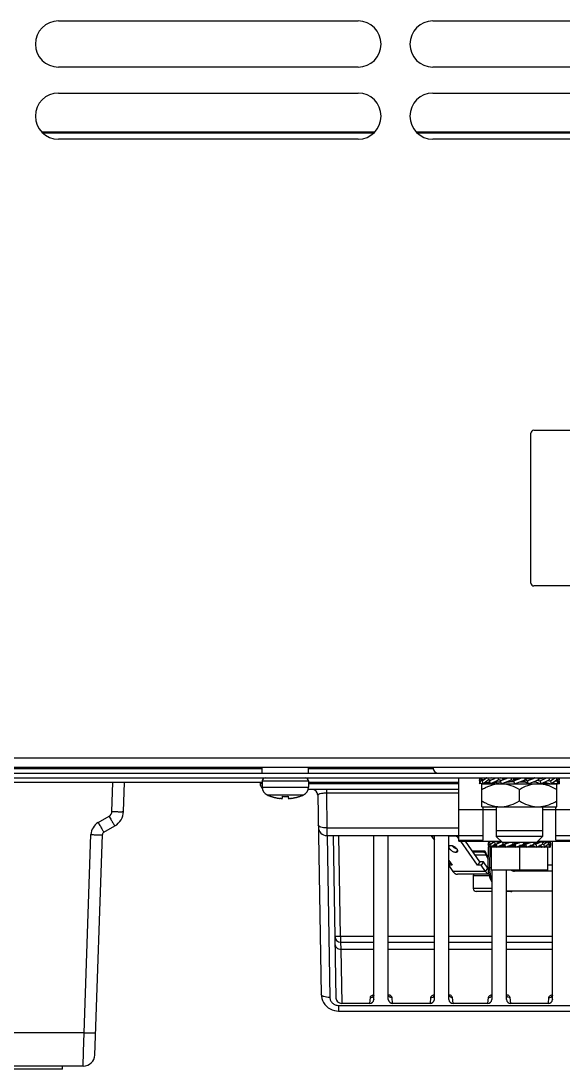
# Model space of a CAD drawing. Header units: millimetres. Extents: x 341 to 4391, y 324 to 2971.
# Drawn here: x 2878.6 to 2972.6, y 2273.4 to 2455.2 of the extents above; entities that cross this region are included whole.
import ezdxf

# ---------------------------------------------------------------- set-up
doc = ezdxf.new("R2010")
doc.units = ezdxf.units.MM
doc.header["$LTSCALE"] = 256.666667
doc.layers.get('0').update_dxf_attribs({"linetype": 'CONTINUOUS'})
doc.layers.add('ASSI', color=7, linetype='CONTINUOUS')
doc.layers.add('GEOM', color=7, linetype='CONTINUOUS')

msp = doc.modelspace()

# ---------------------------------------------------------------- linework, layer by layer
at = {"color": 7, "linetype": 'Continuous'}
for p, q in [((2885.06, 2455.18), (2937.06, 2455.18)), ((2950.06, 2455.18), (3002.06, 2455.18)), ((2937.06, 2447.18), (2885.06, 2447.18)), ((3002.06, 2447.18), (2950.06, 2447.18)), ((2885.06, 2442.68), (2937.06, 2442.68)), ((2950.06, 2442.68), (3002.06, 2442.68)), ((2882.15, 2435.94), (2939.96, 2435.94)), ((2882.28, 2435.8), (2939.83, 2435.8)), ((2937.06, 2434.68), (2885.06, 2434.68)), ((2947.15, 2435.94), (3004.96, 2435.94)), ((2947.28, 2435.8), (3004.83, 2435.8)), ((3002.06, 2434.68), (2950.06, 2434.68)), ((2967.06, 2357.68), (2967.06, 2383.68)), ((2967.56, 2384.18), (3027.56, 2384.18)), ((3027.56, 2357.18), (2967.56, 2357.18)), ((3301.06, 2325.68), (2705.06, 2325.68)), ((2703.96, 2324.68), (3302.16, 2324.68)), ((2954.56, 2312.88), (2954.56, 2323.88)), ((2958.15, 2323.88), (2958.13, 2323.57)), ((2958.13, 2323.35), (2958.38, 2323.88)), ((2958.18, 2323.46), (2958.13, 2323.57)), ((2958.16, 2322.88), (2958.49, 2323.57)), ((2958.47, 2323.88), (2958.49, 2323.57)), ((2958.61, 2323.35), (2959.34, 2323.88)), ((2958.7, 2322.88), (2959.64, 2323.57)), ((2959.33, 2323.87), (2959.29, 2323.88)), ((2959.58, 2323.88), (2959.64, 2323.57)), ((2959.87, 2323.35), (2960.98, 2323.88)), ((2960, 2322.88), (2961.44, 2323.57)), ((2960.72, 2323.81), (2960.72, 2323.82)), ((2961.35, 2323.88), (2961.44, 2323.57)), ((2961.75, 2323.35), (2963.12, 2323.88)), ((2961.86, 2323.4), (2961.85, 2323.41)), ((2961.91, 2322.88), (2963.68, 2323.57)), ((2962.42, 2323.71), (2962.67, 2323.71)), ((2962.42, 2323.71), (2962.42, 2323.67)), ((2963.57, 2323.88), (2963.68, 2323.57)), ((2964.03, 2323.35), (2965.49, 2323.88)), ((2964.08, 2323.71), (2965.01, 2323.71)), ((2964.08, 2323.71), (2964.08, 2323.43)), ((2964.12, 2323.52), (2964.12, 2323.71)), ((2964.2, 2322.88), (2966.08, 2323.57)), ((2965.97, 2323.88), (2966.08, 2323.57)), ((2966.84, 2323.71), (2966.03, 2323.71)), ((2966.03, 2323.49), (2966.03, 2323.21)), ((2966.43, 2323.35), (2967.8, 2323.88)), ((2966.6, 2322.88), (2968.36, 2323.57)), ((2966.87, 2323.71), (2966.84, 2323.71)), ((2966.91, 2323.71), (2966.87, 2323.71)), ((2968.25, 2323.88), (2968.36, 2323.57)), ((2968.25, 2323.52), (2968.26, 2323.51)), ((2968.67, 2323.35), (2969.79, 2323.88)), ((2968.8, 2322.88), (2970.24, 2323.57)), ((2969.06, 2323.88), (2969.06, 2323.76)), ((2969.06, 2323.88), (2969.06, 2323.76)), ((2969.46, 2323.86), (2969.09, 2323.77)), ((2969.27, 2323.81), (2969.13, 2323.88)), ((2969.53, 2323.88), (2969.46, 2323.86)), ((2970.16, 2323.88), (2970.24, 2323.57)), ((2970.48, 2323.35), (2971.2, 2323.88)), ((2970.56, 2322.88), (2971.5, 2323.57)), ((2971.44, 2323.88), (2971.5, 2323.57)), ((2971.62, 2323.35), (2971.88, 2323.88)), ((2971.65, 2322.88), (2971.98, 2323.57)), ((2971.98, 2323.35), (2971.93, 2323.46)), ((2971.96, 2323.88), (2971.98, 2323.57)), ((2958.13, 2323.35), (2958.16, 2322.88)), ((2958.46, 2322.88), (2958.44, 2322.92)), ((2958.56, 2322.88), (2958.7, 2322.88)), ((2958.56, 2318.88), (2958.56, 2322.88)), ((2958.61, 2323.35), (2958.7, 2322.88)), ((2958.73, 2322.88), (2971.56, 2322.88)), ((2959.55, 2322.88), (2959.37, 2323.02)), ((2959.87, 2323.35), (2960, 2322.88)), ((2961.06, 2323), (2960.83, 2323.11)), ((2961.06, 2323.16), (2961.06, 2322.88)), ((2961.06, 2323.16), (2961.06, 2322.88)), ((2961.08, 2323.21), (2961.8, 2323.21)), ((2961.75, 2323.35), (2961.91, 2322.88)), ((2962.01, 2322.9), (2961.91, 2322.88)), ((2964.08, 2323.21), (2963.33, 2323.21)), ((2964.03, 2323.35), (2964.2, 2322.88)), ((2965.06, 2319.88), (2965.06, 2321.88)), ((2965.1, 2323.21), (2966.03, 2323.21)), ((2965.99, 2323.21), (2965.99, 2323.4)), ((2966.43, 2323.35), (2966.6, 2322.88)), ((2967.44, 2323.21), (2967.69, 2323.21)), ((2967.69, 2323.25), (2967.69, 2323.21)), ((2968.67, 2323.35), (2968.8, 2322.88)), ((2969.06, 2323), (2969.06, 2322.88)), ((2969.06, 2323), (2969.06, 2322.88)), ((2970.13, 2322.95), (2970.11, 2322.88)), ((2970.48, 2323.35), (2970.56, 2322.88)), ((2971.42, 2322.91), (2971.41, 2322.88)), ((2971.56, 2318.88), (2971.56, 2322.88)), ((2971.62, 2323.35), (2971.65, 2322.88)), ((2971.98, 2323.35), (2971.95, 2322.88)), ((2921.94, 2320.67), (2921.94, 2320.69)), ((2923.94, 2320.34), (2923.94, 2320.69)), ((2924.94, 2320.69), (2924.94, 2320.34)), ((2926.94, 2320.69), (2926.94, 2320.67)), ((2954.56, 2318.38), (2961.06, 2318.38)), ((2958.56, 2318.88), (2971.56, 2318.88)), ((2958.76, 2313.08), (2958.76, 2318.88)), ((2961.06, 2318.88), (2961.06, 2314.68)), ((2961.06, 2318.88), (2961.06, 2313.73)), ((2969.06, 2318.88), (2969.06, 2314.68)), ((2969.06, 2318.88), (2969.06, 2313.73)), ((2969.06, 2318.38), (2975.56, 2318.38)), ((2971.36, 2313.08), (2971.36, 2318.88)), ((2969.06, 2314.68), (2961.06, 2314.68)), ((2949.87, 2313.68), (2949.91, 2313.82)), ((2949.87, 2313.68), (2950.31, 2313.07)), ((2949.93, 2313.88), (2949.91, 2313.82)), ((2949.91, 2313.82), (2950.31, 2313.82)), ((2952.81, 2313.82), (2954.08, 2313.82)), ((2954.01, 2313.88), (2954.08, 2313.82)), ((2954.08, 2313.82), (2954.32, 2313.68)), ((2954.46, 2313.88), (2954.32, 2313.68)), ((2954.56, 2313.35), (2954.32, 2313.68)), ((2954.56, 2313.88), (2958.76, 2313.88)), ((2954.56, 2313.08), (2958.76, 2313.08)), ((2954.56, 2312.88), (2961.91, 2312.88)), ((2957.82, 2308.73), (2954.89, 2312.88)), ((2958.22, 2309.3), (2955.69, 2312.88)), ((2959.68, 2312.87), (2959.65, 2312.4)), ((2959.65, 2312.36), (2959.89, 2312.87)), ((2959.89, 2312.87), (2959.92, 2312.4)), ((2959.99, 2312.87), (2959.99, 2312.88)), ((2960.03, 2312.36), (2960.73, 2312.87)), ((2960.11, 2312.87), (2960.11, 2312.84)), ((2960.31, 2312.84), (2960.31, 2312.88)), ((2960.73, 2312.87), (2960.82, 2312.4)), ((2961.01, 2312.36), (2961.97, 2312.82)), ((2969.06, 2313.73), (2961.06, 2313.73)), ((2962.11, 2312.68), (2961.06, 2313.73)), ((2961.14, 2312.87), (2961.12, 2312.78)), ((2961.54, 2312.63), (2961.48, 2312.63)), ((2961.48, 2312.63), (2961.48, 2312.62)), ((2961.52, 2312.63), (2961.49, 2312.63)), ((2961.58, 2312.63), (2961.54, 2312.63)), ((2961.58, 2312.63), (2961.56, 2312.63)), ((2961.69, 2312.68), (2961.67, 2312.69)), ((2968.01, 2312.68), (2962.11, 2312.68)), ((2962.14, 2312.68), (2962.22, 2312.4)), ((2962.48, 2312.36), (2963.31, 2312.68)), ((2962.78, 2312.63), (2962.7, 2312.63)), ((2962.7, 2312.63), (2962.7, 2312.59)), ((2962.75, 2312.63), (2962.71, 2312.63)), ((2962.75, 2312.63), (2962.75, 2312.62)), ((2962.78, 2312.63), (2963.18, 2312.63)), ((2963.18, 2312.63), (2962.79, 2312.63)), ((2963.87, 2312.68), (2963.97, 2312.4)), ((2964.25, 2312.63), (2964.2, 2312.63)), ((2964.3, 2312.63), (2964.21, 2312.63)), ((2964.21, 2312.63), (2964.21, 2312.13)), ((2964.25, 2312.63), (2964.25, 2312.13)), ((2964.27, 2312.36), (2965.15, 2312.68)), ((2964.3, 2312.63), (2965.01, 2312.63)), ((2965.01, 2312.63), (2964.31, 2312.63)), ((2965.74, 2312.68), (2965.85, 2312.4)), ((2965.86, 2312.63), (2965.81, 2312.63)), ((2966.61, 2312.63), (2965.81, 2312.63)), ((2965.81, 2312.63), (2965.81, 2312.49)), ((2965.81, 2312.51), (2965.81, 2312.63)), ((2965.86, 2312.63), (2965.86, 2312.13)), ((2965.91, 2312.63), (2966.61, 2312.63)), ((2965.91, 2312.63), (2965.91, 2312.13)), ((2966.14, 2312.36), (2966.97, 2312.68)), ((2967.53, 2312.68), (2967.63, 2312.4)), ((2967.98, 2312.63), (2967.55, 2312.63)), ((2967.55, 2312.63), (2967.98, 2312.63)), ((2967.89, 2312.36), (2968.97, 2312.87)), ((2968.01, 2312.68), (2969.06, 2313.73)), ((2968.06, 2312.73), (2968.06, 2312.64)), ((2968.42, 2312.68), (2968.14, 2312.82)), ((2968.21, 2312.88), (2975.56, 2312.88)), ((2968.97, 2312.87), (2969.1, 2312.4)), ((2969.28, 2312.65), (2969.04, 2312.63)), ((2969.52, 2312.71), (2969.28, 2312.65)), ((2969.29, 2312.36), (2970, 2312.87)), ((2969.57, 2312.73), (2969.38, 2312.87)), ((2969.7, 2312.79), (2969.52, 2312.71)), ((2970, 2312.87), (2970.08, 2312.4)), ((2970.19, 2312.36), (2970.43, 2312.87)), ((2970.23, 2312.84), (2970.22, 2312.87)), ((2970.43, 2312.87), (2970.46, 2312.4)), ((2971.36, 2313.88), (2975.56, 2313.88)), ((2971.36, 2313.08), (2975.56, 2313.08)), ((2954.3, 2311.36), (2954.02, 2310.96)), ((2956.84, 2311.25), (2959.08, 2311.25)), ((2958.87, 2310.98), (2957.03, 2310.98)), ((2958.87, 2310.98), (2958.92, 2310.98)), ((2958.92, 2310.98), (2959.02, 2310.94)), ((2959.02, 2310.94), (2959.11, 2310.87)), ((2959.11, 2310.87), (2959.17, 2310.79)), ((2959.64, 2308.35), (2959.68, 2311.89)), ((2959.66, 2312.38), (2959.65, 2312.4)), ((2959.65, 2312.36), (2959.68, 2311.89)), ((2959.68, 2311.89), (2959.92, 2312.4)), ((2959.89, 2311.89), (2959.88, 2311.92)), ((2959.93, 2308.35), (2959.97, 2311.89)), ((2960.03, 2312.36), (2960.11, 2311.89)), ((2960.11, 2311.89), (2960.82, 2312.4)), ((2969.95, 2311.88), (2960.16, 2311.88)), ((2960.16, 2311.88), (2960.16, 2307.88)), ((2960.31, 2311.88), (2960.31, 2311.93)), ((2960.73, 2311.89), (2960.54, 2312.03)), ((2961.01, 2312.36), (2961.14, 2311.89)), ((2961.14, 2311.89), (2962.22, 2312.4)), ((2962.06, 2311.91), (2961.69, 2312.08)), ((2962.06, 2312.13), (2962.06, 2311.88)), ((2962.56, 2312.13), (2962.13, 2312.13)), ((2962.13, 2312.13), (2962.56, 2312.13)), ((2962.48, 2312.36), (2962.64, 2311.89)), ((2962.64, 2311.89), (2963.97, 2312.4)), ((2964.2, 2312.13), (2963.5, 2312.13)), ((2963.5, 2312.13), (2964.25, 2312.13)), ((2964.3, 2312.13), (2964.21, 2312.13)), ((2964.27, 2312.36), (2964.44, 2311.89)), ((2964.3, 2312.27), (2964.3, 2312.13)), ((2964.3, 2312.13), (2964.3, 2312.13)), ((2964.31, 2312.25), (2964.31, 2312.13)), ((2964.44, 2311.89), (2965.85, 2312.4)), ((2965.06, 2311.88), (2965.06, 2307.88)), ((2965.91, 2312.13), (2965.1, 2312.13)), ((2965.1, 2312.13), (2965.86, 2312.13)), ((2966.14, 2312.36), (2966.3, 2311.89)), ((2966.3, 2311.89), (2967.63, 2312.4)), ((2967.41, 2312.13), (2966.93, 2312.13)), ((2966.93, 2312.13), (2967.37, 2312.13)), ((2967.37, 2312.15), (2967.37, 2312.13)), ((2967.41, 2312.18), (2967.41, 2312.13)), ((2967.89, 2312.36), (2968.02, 2311.89)), ((2968.02, 2311.89), (2969.1, 2312.4)), ((2968.06, 2311.91), (2968.06, 2311.88)), ((2968.42, 2312.08), (2968.52, 2312.05)), ((2968.55, 2312.13), (2968.53, 2312.13)), ((2968.57, 2312.13), (2968.53, 2312.13)), ((2968.63, 2312.13), (2968.57, 2312.13)), ((2968.63, 2312.14), (2968.63, 2312.13)), ((2969, 2311.99), (2968.97, 2311.89)), ((2969.29, 2312.36), (2969.38, 2311.89)), ((2969.38, 2311.89), (2970.08, 2312.4)), ((2969.95, 2311.88), (2969.95, 2307.88)), ((2970, 2311.92), (2970, 2311.89)), ((2970.19, 2312.36), (2970.22, 2311.89)), ((2970.22, 2311.89), (2970.46, 2312.4)), ((2970.46, 2312.36), (2970.43, 2311.89)), ((2970.46, 2312.36), (2970.45, 2312.38)), ((2952.81, 2309.53), (2953.37, 2308.73)), ((2953.07, 2309.16), (2952.81, 2308.79)), ((2959.3, 2310.48), (2957.39, 2310.48)), ((2958.22, 2309.3), (2957.82, 2308.73)), ((2958.82, 2309.3), (2958.22, 2309.3)), ((2958.82, 2309.3), (2958.42, 2308.73)), ((2959.59, 2308.22), (2958.82, 2309.3)), ((2953.37, 2308.73), (2952.81, 2308.73)), ((2952.81, 2308.68), (2953.53, 2307.65)), ((2959.19, 2307.65), (2953.53, 2307.65)), ((2959.77, 2307.18), (2954.33, 2307.18)), ((2958.42, 2308.73), (2957.82, 2308.73)), ((2959.19, 2307.65), (2958.42, 2308.73)), ((2959.19, 2307.65), (2959.59, 2308.22)), ((2959.65, 2308.18), (2959.62, 2308.18)), ((2959.93, 2308.35), (2960.16, 2308.35)), ((2969.95, 2307.88), (2960.16, 2307.88)), ((2970.81, 2307.7), (2964.19, 2307.7)), ((2970.81, 2308.74), (2969.95, 2308.74)), ((2957.06, 2306.98), (2959.82, 2306.98)), ((2957.06, 2306.98), (2957.06, 2304.68)), ((2960.31, 2304.68), (2957.06, 2304.68)), ((2960.31, 2304.18), (2957.56, 2304.18)), ((2962.81, 2304.28), (2970.81, 2304.28)), ((2963.56, 2304.18), (2962.81, 2304.18)), ((2960.31, 2296.36), (2952.81, 2296.36)), ((2970.81, 2296.36), (2962.81, 2296.36))]:
    msp.add_line(p, q, dxfattribs=at)
for points in [[(2960.84, 2323.81), (2960.65, 2323.86), (2960.58, 2323.88)], [(2967.74, 2323.88), (2967.69, 2323.87), (2967.64, 2323.85), (2967.58, 2323.83), (2967.54, 2323.82), (2967.49, 2323.8), (2967.45, 2323.79), (2967.41, 2323.78), (2967.37, 2323.77), (2967.34, 2323.76), (2967.31, 2323.76), (2967.28, 2323.75), (2967.25, 2323.74), (2967.23, 2323.74), (2967.2, 2323.73), (2967.18, 2323.73), (2967.16, 2323.73), (2967.14, 2323.73), (2967.12, 2323.72), (2967.1, 2323.72), (2967.08, 2323.72), (2967.06, 2323.72), (2967.04, 2323.72), (2967.02, 2323.71), (2967.01, 2323.71), (2966.99, 2323.71), (2966.97, 2323.71), (2966.95, 2323.71), (2966.94, 2323.71), (2966.92, 2323.71), (2966.91, 2323.71)], [(2969.09, 2323.77), (2968.7, 2323.72), (2968.31, 2323.71)], [(2970.5, 2323.83), (2970.25, 2323.77), (2970.19, 2323.76)], [(2959.61, 2323.09), (2959.66, 2323.1), (2959.73, 2323.12), (2959.79, 2323.14), (2959.86, 2323.15), (2959.92, 2323.16), (2959.92, 2323.16)], [(2960.39, 2322.97), (2960.42, 2322.98), (2960.54, 2323.02), (2960.66, 2323.06), (2960.78, 2323.09)], [(2960.78, 2323.09), (2960.89, 2323.12), (2961, 2323.15), (2961.1, 2323.17)], [(2961.1, 2323.17), (2961.2, 2323.18), (2961.3, 2323.19)], [(2961.3, 2323.19), (2961.39, 2323.2), (2961.48, 2323.2), (2961.57, 2323.21), (2961.66, 2323.21), (2961.74, 2323.21)], [(2962.01, 2322.9), (2962.21, 2322.98), (2962.46, 2323.07), (2962.68, 2323.13)], [(2962.68, 2323.13), (2962.85, 2323.17), (2963, 2323.2), (2963.16, 2323.21), (2963.33, 2323.21)], [(2969.27, 2323.11), (2969.47, 2323.05), (2969.72, 2322.97)], [(2961.67, 2312.69), (2961.44, 2312.77), (2961.25, 2312.85)], [(2966.93, 2312.68), (2966.85, 2312.66), (2966.77, 2312.64), (2966.7, 2312.63), (2966.61, 2312.63)], [(2968.45, 2312.69), (2968.22, 2312.64), (2967.98, 2312.63)], [(2968.86, 2312.85), (2968.67, 2312.77), (2968.45, 2312.69)], [(2959.17, 2310.79), (2959.44, 2310.17), (2959.66, 2309.76)], [(2960.41, 2311.97), (2960.42, 2311.97), (2960.48, 2312.01)], [(2960.48, 2312.01), (2960.54, 2312.03), (2960.6, 2312.06), (2960.67, 2312.08), (2960.73, 2312.1), (2960.8, 2312.11), (2960.86, 2312.12), (2960.93, 2312.13)], [(2960.93, 2312.13), (2961, 2312.13), (2961.06, 2312.13), (2961.07, 2312.13)], [(2961.25, 2311.91), (2961.39, 2311.97), (2961.6, 2312.05)], [(2961.6, 2312.05), (2961.8, 2312.11), (2961.98, 2312.13), (2962.13, 2312.13)], [(2962.67, 2311.9), (2962.93, 2311.99), (2963.07, 2312.05), (2963.21, 2312.09), (2963.32, 2312.12), (2963.4, 2312.13), (2963.5, 2312.13)], [(2968.52, 2312.05), (2968.72, 2311.97), (2968.86, 2311.91)], [(2969.57, 2312.03), (2969.62, 2312.01), (2969.66, 2311.99), (2969.7, 2311.97)]]:
    msp.add_lwpolyline(points, dxfattribs=at)
for centre, radius, start, end in [((2885.06, 2451.18), 4, 90, 270), ((2937.06, 2451.18), 4, 270, 90), ((2950.06, 2451.18), 4, 90, 270), ((2885.06, 2438.68), 4, 90, 270), ((2937.06, 2438.68), 4, 270, 90), ((2950.06, 2438.68), 4, 90, 270), ((2967.56, 2383.68), 0.5, 90, 180), ((2967.56, 2357.68), 0.5, 180, 270), ((2951.06, 2325.68), 1, 180, 270), ((2958.07, 2322.14), 1.43, 83.5196, 87.3737), ((2961.68, 2326.27), 2.63, 248.7443, 250.3532), ((2957.88, 2315.99), 8.41, 61.8141, 62.2543), ((2972.15, 2330.76), 8.22, 241.7906, 242.2415), ((2957.98, 2325.93), 3.05, 278.6937, 280.7424), ((2957.86, 2326.58), 3.72, 280.7308, 281.9966), ((2957.71, 2327.27), 4.43, 281.9822, 282.6068), ((2959.1, 2326.5), 3.65, 283.5095, 283.9295), ((2961.82, 2317.87), 5.02, 92.7727, 98.6191), ((2968.3, 2317.97), 4.92, 84.197, 87.258), ((2968.28, 2317.77), 5.12, 81.4098, 84.198), ((2968.43, 2320.63), 2.65, 68.7328, 70.3482), ((2972.05, 2324.78), 1.43, 263.4865, 267.3506), ((2924.24, 2327.28), 7, 245.2801, 250.8179), ((2924.25, 2327.3), 7.01, 250.741, 252.3068), ((2924.25, 2327.31), 7.01, 252.3069, 253.8662), ((2924.25, 2327.31), 7.02, 253.8662, 254.2195), ((2924.25, 2327.32), 7.02, 254.2196, 255.4252), ((2924.25, 2327.32), 7.03, 255.4251, 256.0151), ((2924.25, 2327.33), 7.04, 256.0152, 256.9892), ((2924.26, 2327.34), 7.04, 256.9892, 257.7318), ((2924.26, 2327.35), 7.05, 257.7318, 258.5614), ((2924.26, 2327.36), 7.07, 258.5614, 259.4226), ((2924.26, 2327.38), 7.09, 259.4225, 260.136), ((2924.27, 2327.4), 7.11, 260.1363, 261.1566), ((2924.27, 2327.43), 7.14, 261.1563, 261.7036), ((2924.28, 2327.48), 7.19, 261.7052, 263.2535), ((2923.68, 2324.53), 4.2, 266.6176, 268.3314), ((2923.69, 2324.59), 4.25, 268.3283, 268.8891), ((2923.69, 2324.61), 4.27, 268.8896, 270.0287), ((2923.69, 2324.61), 4.28, 270.0278, 270.8511), ((2923.69, 2324.59), 4.26, 270.8511, 271.7144), ((2923.69, 2324.53), 4.2, 271.7116, 273.3826), ((2924.44, 2327.84), 7.17, 266.0041, 268.6706), ((2924.44, 2327.86), 7.18, 268.6697, 270), ((2924.44, 2327.86), 7.18, 270, 271.3303), ((2924.44, 2327.84), 7.17, 271.3294, 273.9959), ((2925.18, 2324.53), 4.2, 266.6174, 268.2884), ((2925.19, 2324.59), 4.26, 268.2856, 269.1489), ((2925.19, 2324.61), 4.28, 269.1489, 269.9722), ((2925.19, 2324.61), 4.27, 269.9713, 271.1104), ((2925.19, 2324.59), 4.25, 271.1109, 271.6717), ((2925.19, 2324.53), 4.2, 271.6686, 273.3824), ((2924.59, 2327.48), 7.19, 276.7465, 278.2948), ((2924.6, 2327.43), 7.14, 278.2964, 278.8437), ((2924.6, 2327.4), 7.11, 278.8434, 279.8637), ((2924.61, 2327.38), 7.09, 279.864, 280.5775), ((2924.61, 2327.36), 7.07, 280.5774, 281.4385), ((2924.61, 2327.35), 7.05, 281.4386, 282.2682), ((2924.61, 2327.34), 7.04, 282.2682, 283.0108), ((2924.62, 2327.33), 7.04, 283.0108, 283.9848), ((2924.62, 2327.32), 7.03, 283.9849, 284.5749), ((2924.62, 2327.32), 7.02, 284.5748, 285.7804), ((2924.62, 2327.31), 7.02, 285.7805, 286.1338), ((2924.62, 2327.31), 7.01, 286.1338, 287.6931), ((2924.62, 2327.3), 7.01, 287.6932, 289.259), ((2924.64, 2327.28), 7, 289.1821, 294.7199), ((2961.82, 2323.89), 5.02, 261.3809, 267.2273), ((2968.3, 2323.89), 5.02, 272.7728, 278.6191), ((2975.97, 2317.03), 16.85, 194.3064, 194.5016), ((2975.93, 2317.02), 16.81, 194.5016, 194.7188), ((2959.66, 2312), 0.879, 75.3672, 79.4563), ((2966.55, 2312.16), 2.29, 168.1291, 175.001), ((2969.84, 2310.79), 2.16, 112.7691, 113.1383), ((2969.77, 2310.96), 1.97, 112.3104, 112.7699), ((2970.25, 2311.87), 1.01, 100.2168, 104.2075), ((2970.9, 2310.84), 2.12, 113.8822, 114.5894), ((2970.74, 2311.19), 1.74, 113.0483, 113.881), ((2973.37, 2316.58), 15.25, 200.4636, 201.5576), ((2973.18, 2316.51), 15.05, 201.5585, 202.2177), ((2972.68, 2316.3), 14.5, 202.1976, 206.0985), ((2959.38, 2313.54), 1.7, 291.8619, 293.9513), ((2959.13, 2314.1), 2.31, 293.896, 294.4951), ((2960.36, 2313.74), 1.91, 291.2142, 292.8321), ((2960.22, 2314.09), 2.29, 292.7969, 293.1031), ((2963.56, 2312.6), 2.29, 348.1291, 355.001), ((2970.71, 2315.17), 3.17, 239.2441, 239.609), ((2970.36, 2314.58), 2.48, 239.6131, 239.9369), ((2970.28, 2313), 1.12, 255.2726, 255.858), ((2970.45, 2312.75), 0.863, 255.3371, 261.2006), ((2957.26, 2306.98), 0.2, 89.9999, 180), ((2964.87, 2308.28), 5.23, 179.2956, 183.3115), ((2964.19, 2308.7), 1, 235.1516, 270), ((2957.56, 2304.68), 0.5, 180, 270.0001), ((2963.56, 2304.68), 0.5, 269.9999, 306.232)]:
    msp.add_arc(centre, radius, start, end, dxfattribs=at)
for points, knots in [([(2958.83, 2323.51), (2958.8, 2323.52), (2958.69, 2323.54), (2958.57, 2323.56), (2958.49, 2323.57)], [0, 0, 0, 0, 0.26134, 1, 1, 1, 1]), ([(2960.09, 2323.46), (2960.05, 2323.47), (2959.9, 2323.52), (2959.75, 2323.56), (2959.64, 2323.57)], [0, 0, 0, 0, 0.268843, 1, 1, 1, 1]), ([(2960.72, 2323.76), (2960.69, 2323.77), (2960.54, 2323.8), (2960.39, 2323.85), (2960.28, 2323.88)], [0, 0, 0, 0, 0.237522, 1, 1, 1, 1]), ([(2961.79, 2323.44), (2961.76, 2323.45), (2961.65, 2323.51), (2961.53, 2323.56), (2961.44, 2323.57)], [0, 0, 0, 0, 0.276223, 1, 1, 1, 1]), ([(2962.42, 2323.71), (2962.33, 2323.71), (2962.13, 2323.76), (2961.95, 2323.84), (2961.84, 2323.88)], [0, 0, 0, 0, 0.445777, 1, 1, 1, 1]), ([(2962.43, 2323.69), (2962.3, 2323.65), (2962.14, 2323.55), (2961.98, 2323.45), (2961.94, 2323.43)], [0, 0, 0, 0, 0.763996, 1, 1, 1, 1]), ([(2963.98, 2323.25), (2963.95, 2323.27), (2963.9, 2323.34), (2963.83, 2323.43), (2963.76, 2323.52), (2963.7, 2323.56), (2963.68, 2323.57)], [0, 0, 0, 0, 0.25615, 0.543322, 0.808801, 1, 1, 1, 1]), ([(2964.08, 2323.71), (2964.04, 2323.71), (2963.93, 2323.78), (2963.85, 2323.84), (2963.8, 2323.88)], [0, 0, 0, 0, 0.391969, 1, 1, 1, 1]), ([(2964.19, 2323.65), (2964.17, 2323.62), (2964.14, 2323.56), (2964.1, 2323.48), (2964.07, 2323.4), (2964.05, 2323.36), (2964.03, 2323.35)], [0, 0, 0, 0, 0.28885, 0.59347, 0.848212, 1, 1, 1, 1]), ([(2964.26, 2323.71), (2964.25, 2323.71), (2964.22, 2323.7), (2964.2, 2323.67), (2964.19, 2323.65)], [0, 0, 0, 0, 0.167223, 1, 1, 1, 1]), ([(2965.92, 2323.27), (2965.94, 2323.29), (2965.97, 2323.35), (2966.01, 2323.44), (2966.04, 2323.51), (2966.06, 2323.56), (2966.08, 2323.57)], [0, 0, 0, 0, 0.288895, 0.593551, 0.848258, 1, 1, 1, 1]), ([(2966.13, 2323.67), (2966.16, 2323.65), (2966.21, 2323.58), (2966.28, 2323.49), (2966.35, 2323.4), (2966.41, 2323.36), (2966.43, 2323.35)], [0, 0, 0, 0, 0.256208, 0.543209, 0.808851, 1, 1, 1, 1]), ([(2967.68, 2323.23), (2967.82, 2323.27), (2967.98, 2323.37), (2968.13, 2323.47), (2968.17, 2323.49)], [0, 0, 0, 0, 0.764009, 1, 1, 1, 1]), ([(2968.32, 2323.48), (2968.35, 2323.47), (2968.46, 2323.41), (2968.58, 2323.36), (2968.67, 2323.35)], [0, 0, 0, 0, 0.276126, 1, 1, 1, 1]), ([(2970.02, 2323.46), (2970.06, 2323.45), (2970.21, 2323.4), (2970.36, 2323.36), (2970.48, 2323.35)], [0, 0, 0, 0, 0.268915, 1, 1, 1, 1]), ([(2971.28, 2323.41), (2971.31, 2323.4), (2971.42, 2323.37), (2971.54, 2323.36), (2971.62, 2323.35)], [0, 0, 0, 0, 0.262022, 1, 1, 1, 1]), ([(2958.56, 2321.88), (2958.75, 2322), (2959.54, 2322.42), (2960.4, 2322.73), (2961.06, 2322.83)], [0, 0, 0, 0, 0.253541, 1, 1, 1, 1]), ([(2959.37, 2323.01), (2959.32, 2323), (2959.1, 2322.93), (2958.87, 2322.89), (2958.7, 2322.88)], [0, 0, 0, 0, 0.238672, 1, 1, 1, 1]), ([(2960.39, 2322.97), (2960.36, 2322.96), (2960.23, 2322.91), (2960.1, 2322.89), (2960, 2322.88)], [0, 0, 0, 0, 0.237831, 1, 1, 1, 1]), ([(2962.04, 2322.88), (2962.57, 2322.86), (2963.63, 2322.63), (2964.59, 2322.15), (2965.06, 2321.88)], [0, 0, 0, 0, 0.495196, 1, 1, 1, 1]), ([(2965.06, 2321.88), (2965.52, 2322.15), (2966.48, 2322.63), (2967.54, 2322.86), (2968.07, 2322.88)], [0, 0, 0, 0, 0.504805, 1, 1, 1, 1]), ([(2965.86, 2323.21), (2965.86, 2323.21), (2965.89, 2323.22), (2965.91, 2323.25), (2965.92, 2323.27)], [0, 0, 0, 0, 0.167221, 1, 1, 1, 1]), ([(2966.03, 2323.21), (2966.07, 2323.21), (2966.16, 2323.16), (2966.28, 2323.06), (2966.43, 2322.95), (2966.54, 2322.89), (2966.6, 2322.88)], [0, 0, 0, 0, 0.172175, 0.435884, 0.741532, 1, 1, 1, 1]), ([(2967.69, 2323.21), (2967.82, 2323.21), (2968.11, 2323.1), (2968.39, 2322.98), (2968.55, 2322.93)], [0, 0, 0, 0, 0.441335, 1, 1, 1, 1]), ([(2969.05, 2322.83), (2969.27, 2322.8), (2970.15, 2322.61), (2970.97, 2322.22), (2971.56, 2321.88)], [0, 0, 0, 0, 0.247668, 1, 1, 1, 1]), ([(2969.39, 2323.16), (2969.45, 2323.15), (2969.7, 2323.08), (2969.94, 2323), (2970.13, 2322.95)], [0, 0, 0, 0, 0.232847, 1, 1, 1, 1]), ([(2969.72, 2322.97), (2969.75, 2322.96), (2969.88, 2322.91), (2970.01, 2322.89), (2970.11, 2322.88)], [0, 0, 0, 0, 0.237832, 1, 1, 1, 1]), ([(2970.74, 2323.01), (2970.8, 2323), (2971.01, 2322.93), (2971.24, 2322.89), (2971.41, 2322.88)], [0, 0, 0, 0, 0.238672, 1, 1, 1, 1]), ([(2970.78, 2323.04), (2970.83, 2323.03), (2971.04, 2322.97), (2971.26, 2322.92), (2971.42, 2322.9)], [0, 0, 0, 0, 0.24354, 1, 1, 1, 1]), ([(2958.56, 2319.88), (2958.75, 2319.77), (2959.54, 2319.34), (2960.4, 2319.03), (2961.06, 2318.93)], [0, 0, 0, 0, 0.253541, 1, 1, 1, 1]), ([(2962.04, 2318.88), (2962.57, 2318.91), (2963.63, 2319.14), (2964.59, 2319.61), (2965.06, 2319.88)], [0, 0, 0, 0, 0.495196, 1, 1, 1, 1]), ([(2965.06, 2319.88), (2965.52, 2319.61), (2966.48, 2319.14), (2967.54, 2318.91), (2968.07, 2318.88)], [0, 0, 0, 0, 0.504805, 1, 1, 1, 1]), ([(2969.05, 2318.93), (2969.27, 2318.97), (2970.15, 2319.16), (2970.97, 2319.54), (2971.56, 2319.88)], [0, 0, 0, 0, 0.247668, 1, 1, 1, 1]), ([(2960.41, 2312.79), (2960.39, 2312.8), (2960.3, 2312.85), (2960.19, 2312.87), (2960.11, 2312.87)], [0, 0, 0, 0, 0.241874, 1, 1, 1, 1]), ([(2961.12, 2312.78), (2961.08, 2312.79), (2960.96, 2312.84), (2960.83, 2312.87), (2960.73, 2312.87)], [0, 0, 0, 0, 0.259034, 1, 1, 1, 1]), ([(2961.49, 2312.63), (2961.46, 2312.63), (2961.39, 2312.65), (2961.27, 2312.71), (2961.18, 2312.75), (2961.12, 2312.78)], [0, 0, 0, 0, 0.243222, 0.493181, 1, 1, 1, 1]), ([(2961.48, 2312.62), (2961.44, 2312.61), (2961.32, 2312.56), (2961.21, 2312.47), (2961.13, 2312.42)], [0, 0, 0, 0, 0.276062, 1, 1, 1, 1]), ([(2961.56, 2312.63), (2961.52, 2312.63), (2961.47, 2312.68), (2961.38, 2312.76), (2961.31, 2312.83), (2961.25, 2312.85)], [0, 0, 0, 0, 0.250735, 0.509055, 1, 1, 1, 1]), ([(2962.7, 2312.59), (2962.65, 2312.55), (2962.59, 2312.47), (2962.53, 2312.38), (2962.5, 2312.36)], [0, 0, 0, 0, 0.610685, 1, 1, 1, 1]), ([(2962.71, 2312.63), (2962.69, 2312.63), (2962.65, 2312.64), (2962.61, 2312.66), (2962.57, 2312.68)], [0, 0, 0, 0, 0.224756, 1, 1, 1, 1]), ([(2964.2, 2312.63), (2964.19, 2312.63), (2964.16, 2312.65), (2964.13, 2312.67), (2964.12, 2312.68)], [0, 0, 0, 0, 0.447655, 1, 1, 1, 1]), ([(2965.81, 2312.63), (2965.81, 2312.63), (2965.8, 2312.64), (2965.79, 2312.65), (2965.78, 2312.67), (2965.78, 2312.68)], [0, 0, 0, 0, 0.104374, 0.359163, 1, 1, 1, 1]), ([(2965.91, 2312.63), (2965.94, 2312.63), (2966.01, 2312.57), (2966.05, 2312.48), (2966.1, 2312.41), (2966.13, 2312.36), (2966.14, 2312.36)], [0, 0, 0, 0, 0.283686, 0.607825, 0.878279, 1, 1, 1, 1]), ([(2969.02, 2312.79), (2969.05, 2312.8), (2969.17, 2312.84), (2969.29, 2312.87), (2969.38, 2312.87)], [0, 0, 0, 0, 0.258981, 1, 1, 1, 1]), ([(2969.7, 2312.79), (2969.72, 2312.8), (2969.82, 2312.85), (2969.92, 2312.87), (2970, 2312.87)], [0, 0, 0, 0, 0.241874, 1, 1, 1, 1]), ([(2954.02, 2310.96), (2953.95, 2310.96), (2953.8, 2310.99), (2953.57, 2311.07), (2953.35, 2311.21), (2953.15, 2311.37), (2952.99, 2311.55), (2952.89, 2311.74), (2952.85, 2311.91), (2952.87, 2312.02), (2952.9, 2312.05)], [0, 0, 0, 0, 0.119806, 0.259612, 0.410682, 0.562039, 0.702667, 0.823633, 0.9209, 1, 1, 1, 1]), ([(2952.9, 2312.05), (2952.93, 2312.09), (2953.01, 2312.15), (2953.12, 2312.16), (2953.17, 2312.16)], [0, 0, 0, 0, 0.45026, 1, 1, 1, 1]), ([(2953.17, 2312.16), (2953.19, 2312.16), (2953.27, 2312.16), (2953.34, 2312.14), (2953.4, 2312.13)], [0, 0, 0, 0, 0.230319, 1, 1, 1, 1]), ([(2953.4, 2312.13), (2953.56, 2312.08), (2953.85, 2311.93), (2954.1, 2311.7), (2954.19, 2311.57)], [0, 0, 0, 0, 0.499995, 1, 1, 1, 1]), ([(2954.19, 2311.56), (2954.03, 2311.61), (2953.74, 2311.76), (2953.49, 2311.99), (2953.4, 2312.12)], [0, 0, 0, 0, 0.499995, 1, 1, 1, 1]), ([(2954.29, 2311.07), (2954.26, 2311.03), (2954.18, 2310.97), (2954.08, 2310.96), (2954.02, 2310.96)], [0, 0, 0, 0, 0.45026, 1, 1, 1, 1]), ([(2954.19, 2311.57), (2954.23, 2311.52), (2954.28, 2311.43), (2954.33, 2311.3), (2954.34, 2311.17), (2954.31, 2311.1), (2954.29, 2311.07)], [0, 0, 0, 0, 0.31258, 0.580447, 0.804665, 1, 1, 1, 1]), ([(2959.08, 2311.25), (2959.02, 2311.19), (2958.98, 2311.16), (2958.84, 2310.98), (2958.87, 2310.98)], [0, 0, 0, 0, 0.725597, 1, 1, 1, 1]), ([(2959.08, 2311.25), (2959.08, 2311.21), (2959.09, 2311.05), (2959.12, 2310.89), (2959.17, 2310.79)], [0, 0, 0, 0, 0.268355, 1, 1, 1, 1]), ([(2959.67, 2312.4), (2959.67, 2312.4), (2959.66, 2312.4), (2959.65, 2312.4), (2959.65, 2312.4)], [0, 0, 0, 0, 0.525041, 1, 1, 1, 1]), ([(2960.01, 2312.39), (2960, 2312.39), (2959.97, 2312.4), (2959.94, 2312.4), (2959.92, 2312.4)], [0, 0, 0, 0, 0.311788, 1, 1, 1, 1]), ([(2960.41, 2311.97), (2960.39, 2311.96), (2960.29, 2311.91), (2960.19, 2311.89), (2960.11, 2311.89)], [0, 0, 0, 0, 0.241664, 1, 1, 1, 1]), ([(2961.05, 2311.96), (2961.03, 2311.95), (2960.92, 2311.91), (2960.81, 2311.89), (2960.73, 2311.89)], [0, 0, 0, 0, 0.259024, 1, 1, 1, 1]), ([(2960.96, 2312.35), (2960.95, 2312.36), (2960.9, 2312.38), (2960.85, 2312.4), (2960.82, 2312.4)], [0, 0, 0, 0, 0.336407, 1, 1, 1, 1]), ([(2962.42, 2312.28), (2962.38, 2312.31), (2962.32, 2312.36), (2962.25, 2312.4), (2962.22, 2312.4)], [0, 0, 0, 0, 0.645056, 1, 1, 1, 1]), ([(2964.2, 2312.13), (2964.17, 2312.13), (2964.11, 2312.19), (2964.06, 2312.29), (2964.02, 2312.36), (2963.98, 2312.4), (2963.97, 2312.4)], [0, 0, 0, 0, 0.284165, 0.60781, 0.877935, 1, 1, 1, 1]), ([(2964.31, 2312.13), (2964.3, 2312.13), (2964.32, 2312.12), (2964.32, 2312.11), (2964.33, 2312.09), (2964.34, 2312.06), (2964.36, 2312.03), (2964.38, 2311.98), (2964.41, 2311.93), (2964.43, 2311.9), (2964.44, 2311.89)], [0, 0, 0, 0, 0.02901, 0.091661, 0.16614, 0.248578, 0.423344, 0.595962, 0.882752, 1, 1, 1, 1]), ([(2965.91, 2312.13), (2965.92, 2312.13), (2965.96, 2312.11), (2966.02, 2312.06), (2966.11, 2311.99), (2966.2, 2311.92), (2966.27, 2311.89), (2966.3, 2311.89)], [0, 0, 0, 0, 0.111133, 0.247159, 0.53665, 0.803818, 1, 1, 1, 1]), ([(2967.41, 2312.18), (2967.46, 2312.22), (2967.52, 2312.29), (2967.58, 2312.38), (2967.61, 2312.4)], [0, 0, 0, 0, 0.613269, 1, 1, 1, 1]), ([(2967.41, 2312.13), (2967.43, 2312.13), (2967.49, 2312.11), (2967.59, 2312.06), (2967.71, 2311.98), (2967.86, 2311.92), (2967.97, 2311.89), (2968.02, 2311.89)], [0, 0, 0, 0, 0.119247, 0.248441, 0.515107, 0.773494, 1, 1, 1, 1]), ([(2967.7, 2312.49), (2967.74, 2312.45), (2967.79, 2312.41), (2967.86, 2312.36), (2967.89, 2312.36)], [0, 0, 0, 0, 0.645976, 1, 1, 1, 1]), ([(2968.55, 2312.13), (2968.59, 2312.13), (2968.64, 2312.09), (2968.73, 2312), (2968.8, 2311.94), (2968.86, 2311.91)], [0, 0, 0, 0, 0.25064, 0.509079, 1, 1, 1, 1]), ([(2968.62, 2312.13), (2968.65, 2312.13), (2968.72, 2312.11), (2968.84, 2312.06), (2968.93, 2312.01), (2969, 2311.99)], [0, 0, 0, 0, 0.243075, 0.493175, 1, 1, 1, 1]), ([(2968.63, 2312.14), (2968.67, 2312.15), (2968.79, 2312.2), (2968.9, 2312.29), (2968.98, 2312.35)], [0, 0, 0, 0, 0.275752, 1, 1, 1, 1]), ([(2969, 2311.99), (2969.03, 2311.97), (2969.15, 2311.92), (2969.28, 2311.89), (2969.38, 2311.89)], [0, 0, 0, 0, 0.259124, 1, 1, 1, 1]), ([(2969.12, 2312.43), (2969.15, 2312.41), (2969.21, 2312.38), (2969.27, 2312.36), (2969.29, 2312.36)], [0, 0, 0, 0, 0.623217, 1, 1, 1, 1]), ([(2969.7, 2311.97), (2969.72, 2311.96), (2969.82, 2311.91), (2969.92, 2311.89), (2970, 2311.89)], [0, 0, 0, 0, 0.241639, 1, 1, 1, 1]), ([(2970.11, 2312.38), (2970.12, 2312.37), (2970.14, 2312.37), (2970.17, 2312.36), (2970.19, 2312.36)], [0, 0, 0, 0, 0.308161, 1, 1, 1, 1]), ([(2970.44, 2312.36), (2970.45, 2312.36), (2970.45, 2312.36), (2970.46, 2312.36), (2970.46, 2312.36)], [0, 0, 0, 0, 0.526426, 1, 1, 1, 1]), ([(2953.53, 2307.65), (2953.63, 2307.51), (2953.86, 2307.28), (2954.18, 2307.18), (2954.33, 2307.18)], [0, 0, 0, 0, 0.528924, 1, 1, 1, 1]), ([(2959.76, 2307.21), (2959.65, 2307.25), (2959.43, 2307.36), (2959.26, 2307.55), (2959.19, 2307.65)], [0, 0, 0, 0, 0.475612, 1, 1, 1, 1]), ([(2959.64, 2308.35), (2959.64, 2308.35), (2959.68, 2308.34), (2959.72, 2308.36), (2959.82, 2308.35), (2959.89, 2308.35), (2959.93, 2308.35)], [0, 0, 0, 0, 0.065893, 0.260156, 0.576078, 1, 1, 1, 1]), ([(2959.65, 2307.98), (2959.66, 2307.78), (2959.74, 2307.02), (2960.01, 2306.28), (2960.3, 2305.79)], [0, 0, 0, 0, 0.257214, 1, 1, 1, 1]), ([(2960.29, 2306.33), (2960.23, 2306.48), (2960.01, 2307.14), (2959.92, 2307.83), (2959.93, 2308.35)], [0, 0, 0, 0, 0.243536, 1, 1, 1, 1]), ([(2964.33, 2307.7), (2964.23, 2307.7), (2964.08, 2307.76), (2963.96, 2307.85), (2963.94, 2307.88)], [0, 0, 0, 0, 0.731738, 1, 1, 1, 1])]:
    msp.add_open_spline(points, degree=3, knots=knots, dxfattribs=at)
for points in [[(2960.72, 2323.82), (2960.66, 2323.84), (2960.61, 2323.86), (2960.55, 2323.88)], [(2962.58, 2323.71), (2962.53, 2323.71), (2962.48, 2323.7), (2962.43, 2323.69)], [(2966.03, 2323.71), (2966.07, 2323.71), (2966.1, 2323.69), (2966.13, 2323.67)], [(2958.44, 2322.91), (2958.35, 2322.89), (2958.26, 2322.89), (2958.16, 2322.88)], [(2958.69, 2322.9), (2958.61, 2322.89), (2958.54, 2322.88), (2958.46, 2322.88)], [(2959.61, 2323.09), (2959.53, 2323.06), (2959.45, 2323.04), (2959.37, 2323.01)], [(2959.95, 2322.94), (2959.82, 2322.91), (2959.69, 2322.89), (2959.55, 2322.88)], [(2959.92, 2323.18), (2959.85, 2323.17), (2959.78, 2323.16), (2959.71, 2323.14)], [(2961.06, 2323.21), (2960.99, 2323.21), (2960.93, 2323.2), (2960.86, 2323.19)], [(2964.08, 2323.21), (2964.04, 2323.21), (2964.01, 2323.23), (2963.98, 2323.25)], [(2967.53, 2323.21), (2967.58, 2323.21), (2967.63, 2323.22), (2967.68, 2323.23)], [(2968.55, 2322.93), (2968.63, 2322.91), (2968.72, 2322.89), (2968.8, 2322.88)], [(2969.39, 2323.1), (2969.5, 2323.06), (2969.61, 2323.01), (2969.72, 2322.97)], [(2970.13, 2322.95), (2970.27, 2322.91), (2970.42, 2322.89), (2970.56, 2322.88)], [(2971.42, 2322.9), (2971.5, 2322.89), (2971.58, 2322.88), (2971.65, 2322.88)], [(2971.67, 2322.91), (2971.76, 2322.89), (2971.86, 2322.89), (2971.95, 2322.88)], [(2959.82, 2312.86), (2959.77, 2312.87), (2959.73, 2312.87), (2959.68, 2312.87)], [(2960.11, 2312.85), (2960.04, 2312.86), (2959.97, 2312.87), (2959.89, 2312.87)], [(2960.49, 2312.7), (2960.37, 2312.75), (2960.24, 2312.81), (2960.11, 2312.85)], [(2960.53, 2312.73), (2960.49, 2312.75), (2960.45, 2312.77), (2960.41, 2312.79)], [(2961.25, 2312.85), (2961.22, 2312.87), (2961.18, 2312.87), (2961.14, 2312.87)], [(2961.56, 2312.63), (2961.53, 2312.63), (2961.5, 2312.63), (2961.48, 2312.62)], [(2962.79, 2312.63), (2962.76, 2312.63), (2962.73, 2312.61), (2962.7, 2312.59)], [(2967.57, 2312.58), (2967.61, 2312.56), (2967.66, 2312.52), (2967.7, 2312.49)], [(2968.86, 2312.85), (2968.89, 2312.87), (2968.93, 2312.87), (2968.97, 2312.87)], [(2970.06, 2312.79), (2970.12, 2312.81), (2970.17, 2312.83), (2970.23, 2312.85)], [(2970.07, 2312.86), (2970.12, 2312.87), (2970.17, 2312.87), (2970.22, 2312.87)], [(2970.23, 2312.85), (2970.3, 2312.86), (2970.36, 2312.87), (2970.43, 2312.87)], [(2959.88, 2311.92), (2959.82, 2311.9), (2959.75, 2311.89), (2959.68, 2311.89)], [(2960.01, 2311.96), (2959.97, 2311.94), (2959.93, 2311.93), (2959.88, 2311.92)], [(2960.02, 2311.9), (2959.98, 2311.89), (2959.94, 2311.89), (2959.89, 2311.89)], [(2960.04, 2312.37), (2960.03, 2312.38), (2960.02, 2312.38), (2960.01, 2312.39)], [(2960.11, 2311.92), (2960.08, 2311.91), (2960.05, 2311.91), (2960.02, 2311.9)], [(2961.02, 2312.32), (2961, 2312.33), (2960.98, 2312.34), (2960.96, 2312.35)], [(2961.25, 2311.91), (2961.22, 2311.9), (2961.18, 2311.89), (2961.14, 2311.89)], [(2962.54, 2312.18), (2962.5, 2312.21), (2962.46, 2312.24), (2962.42, 2312.28)], [(2967.32, 2312.13), (2967.35, 2312.13), (2967.38, 2312.15), (2967.41, 2312.18)], [(2968.55, 2312.13), (2968.58, 2312.13), (2968.61, 2312.14), (2968.63, 2312.14)], [(2968.86, 2311.91), (2968.89, 2311.9), (2968.93, 2311.89), (2968.97, 2311.89)], [(2969.58, 2312.04), (2969.62, 2312.02), (2969.66, 2311.99), (2969.7, 2311.97)], [(2969.62, 2312.07), (2969.74, 2312.01), (2969.86, 2311.96), (2969.99, 2311.92)], [(2970, 2311.92), (2970.07, 2311.9), (2970.14, 2311.89), (2970.22, 2311.89)], [(2970.07, 2312.39), (2970.08, 2312.39), (2970.1, 2312.38), (2970.11, 2312.38)], [(2970.32, 2311.9), (2970.35, 2311.89), (2970.39, 2311.89), (2970.43, 2311.89)], [(2959.65, 2308.14), (2959.63, 2308.16), (2959.61, 2308.19), (2959.59, 2308.22)]]:
    msp.add_open_spline(points, degree=3, dxfattribs=at)
at = {"layer": 'ASSI', "color": 7, "linetype": 'Continuous'}
for p, q in [((2920.44, 2324.68), (2920.44, 2325.68)), ((2928.44, 2324.68), (2928.44, 2325.68)), ((2920.44, 2323.38), (2920.44, 2322.29)), ((2928.44, 2323.38), (2928.44, 2322.29)), ((2921.94, 2320.67), (2921.31, 2320.92)), ((2926.94, 2320.67), (2927.56, 2320.92))]:
    msp.add_line(p, q, dxfattribs=at)
at = {"layer": 'ASSI', "color": 9, "linetype": 'Continuous'}
for p, q in [((2920.44, 2323.38), (2928.44, 2323.38)), ((2920.44, 2322.29), (2928.44, 2322.29)), ((2921.31, 2320.92), (2927.56, 2320.92))]:
    msp.add_line(p, q, dxfattribs=at)
at = {"layer": 'ASSI', "color": 7, "linetype": 'Continuous'}
for centre, radius, start, end in [((2920.94, 2323.38), 0.5, 90, 180), ((2927.94, 2323.38), 0.5, 0, 90), ((2921.94, 2322.29), 1.5, 180, 245.2801), ((2926.94, 2322.29), 1.5, 294.7199, 360)]:
    msp.add_arc(centre, radius, start, end, dxfattribs=at)
at = {"layer": 'GEOM', "color": 9, "linetype": 'Continuous'}
for p, q in [((3301.06, 2327.28), (2705.06, 2327.28)), ((2920.44, 2325.48), (2845.89, 2325.48)), ((2950.06, 2325.48), (2928.44, 2325.48)), ((2894.35, 2318.05), (2894.53, 2323.08)), ((2954.56, 2322.86), (2928.44, 2322.86)), ((2931.56, 2321.88), (2931.56, 2321.22)), ((2954.56, 2321.22), (2931.56, 2321.22)), ((2931.56, 2321.22), (2931.66, 2315.2)), ((2891.96, 2316.13), (2893.85, 2317.22)), ((2931.66, 2315.2), (2954.56, 2315.2)), ((2931.66, 2315.2), (2931.67, 2313.88)), ((2889.51, 2279.67), (2890.71, 2314.05)), ((2931.69, 2313.88), (2932.18, 2285.81)), ((2934.04, 2296.36), (2933.73, 2313.88)), ((2939.81, 2296.36), (2934.04, 2296.36)), ((2934.04, 2296.36), (2934.04, 2295.38)), ((2950.31, 2296.36), (2942.31, 2296.36)), ((2934.04, 2295.38), (2934.06, 2294.16)), ((2934.06, 2294.16), (2939.81, 2294.16)), ((2934.06, 2294.16), (2934.22, 2284.77)), ((2942.31, 2294.16), (2950.31, 2294.16)), ((2952.81, 2294.16), (2960.31, 2294.16)), ((2962.81, 2294.16), (2970.81, 2294.16)), ((2939.14, 2285.77), (2939.05, 2284.77)), ((2943.06, 2284.77), (2942.98, 2285.77)), ((2949.64, 2285.77), (2949.55, 2284.77)), ((2953.56, 2284.77), (2953.48, 2285.77)), ((2959.64, 2285.77), (2959.55, 2284.77)), ((2963.56, 2284.77), (2963.48, 2285.77)), ((2970.14, 2285.77), (2970.05, 2284.77)), ((2933.68, 2284.42), (3072.43, 2284.42)), ((2933.68, 2284.42), (2933.68, 2283.43)), ((2889.51, 2279.67), (2846.76, 2279.67)), ((2889.44, 2276.36), (2889.51, 2279.67)), ((2889.38, 2273.88), (2889.44, 2276.36))]:
    msp.add_line(p, q, dxfattribs=at)
at = {"layer": 'GEOM', "color": 7, "linetype": 'Continuous'}
for p, q in [((2705.06, 2323.88), (3301.05, 2323.88)), ((2920.44, 2323.08), (2845.89, 2323.08)), ((2896.35, 2318.05), (2896.53, 2323.08)), ((2920.07, 2323.08), (2920.07, 2322.86)), ((2954.56, 2321.88), (2928.38, 2321.88)), ((2954.56, 2323.08), (2928.44, 2323.08)), ((2930.07, 2320.9), (2930.68, 2286.3)), ((2892.96, 2314.46), (2894.85, 2315.56)), ((2891.38, 2275.81), (2892.71, 2314.05)), ((2931.67, 2313.88), (2954.56, 2313.88)), ((2932.73, 2313.88), (2933.22, 2285.7)), ((2939.81, 2285.48), (2939.81, 2313.88)), ((2942.31, 2285.48), (2942.31, 2313.88)), ((2950.31, 2285.48), (2950.31, 2313.88)), ((2952.81, 2285.48), (2952.81, 2313.88)), ((2970.81, 2285.48), (2970.81, 2312.88)), ((2960.31, 2285.48), (2960.31, 2307.88)), ((2962.81, 2285.48), (2962.81, 2307.88)), ((2934.04, 2295.38), (2939.81, 2295.38)), ((2942.31, 2295.38), (2950.31, 2295.38)), ((2952.81, 2295.38), (2960.31, 2295.38)), ((2962.81, 2295.38), (2970.81, 2295.38)), ((2939.81, 2285.48), (2939.8, 2285.42)), ((2942.31, 2285.42), (2942.31, 2285.48)), ((2950.31, 2285.48), (2950.3, 2285.42)), ((2952.81, 2285.42), (2952.81, 2285.48)), ((2960.31, 2285.48), (2960.3, 2285.42)), ((2962.81, 2285.42), (2962.81, 2285.48)), ((2970.81, 2285.48), (2970.8, 2285.42)), ((2933.68, 2283.43), (3072.43, 2283.43)), ((2939.05, 2284.77), (2934.22, 2284.77)), ((2949.55, 2284.77), (2943.06, 2284.77)), ((2959.55, 2284.77), (2953.56, 2284.77)), ((2970.05, 2284.77), (2963.56, 2284.77)), ((2889.38, 2273.88), (2770.73, 2273.88)), ((2885.74, 2273.38), (2774.37, 2273.38)), ((2885.74, 2273.38), (2885.74, 2273.88))]:
    msp.add_line(p, q, dxfattribs=at)
for points in [[(2930.68, 2286.3), (2930.7, 2286.01), (2930.77, 2285.62), (2930.9, 2285.25), (2931.07, 2284.9), (2931.3, 2284.58), (2931.56, 2284.28), (2931.87, 2284.02), (2932.2, 2283.81), (2932.57, 2283.64), (2932.95, 2283.52), (2933.35, 2283.45), (2933.68, 2283.43)], [(2939.81, 2286.17), (2939.79, 2286.15), (2939.78, 2286.14)], [(2942.33, 2286.15), (2942.33, 2286.14), (2942.32, 2286.15), (2942.31, 2286.17)], [(2950.31, 2286.17), (2950.29, 2286.15), (2950.28, 2286.14)], [(2952.83, 2286.15), (2952.83, 2286.14), (2952.82, 2286.15), (2952.81, 2286.17)], [(2960.31, 2286.17), (2960.29, 2286.15), (2960.28, 2286.14)], [(2962.83, 2286.15), (2962.83, 2286.14), (2962.82, 2286.15), (2962.81, 2286.17)], [(2970.81, 2286.17), (2970.79, 2286.15), (2970.78, 2286.14)]]:
    msp.add_lwpolyline(points, dxfattribs=at)
for centre, radius, start, end in [((2921.07, 2322.88), 1, 181, 232.1851), ((2929.07, 2320.88), 1, 1, 90), ((2893.35, 2318.15), 3, 300, 358), ((2893.21, 2314.03), 0.5, 120.008, 178), ((2931.67, 2315.38), 1.5, 181, 270), ((2934.04, 2296.38), 1, 181, 270), ((2889.38, 2275.88), 2, 269.9999, 357.9984)]:
    msp.add_arc(centre, radius, start, end, dxfattribs=at)
at = {"layer": 'GEOM', "color": 9, "linetype": 'Continuous'}
for centre, radius, start, end in [((2893.21, 2313.96), 2.5, 120.0048, 177.9952), ((2940.4, 2284.17), 2.19, 105.7369, 107.5897), ((2941.71, 2284.16), 2.2, 72.5559, 74.2611), ((2950.9, 2284.17), 2.19, 105.7369, 107.5897), ((2952.21, 2284.16), 2.2, 72.5559, 74.2611), ((2960.9, 2284.17), 2.19, 105.7369, 107.5897), ((2962.21, 2284.16), 2.2, 72.5559, 74.2611), ((2971.4, 2284.17), 2.19, 105.7369, 107.5897)]:
    msp.add_arc(centre, radius, start, end, dxfattribs=at)
at = {"layer": 'GEOM', "color": 7, "linetype": 'Continuous'}
for centre, major_axis, ratio, start_param, end_param in [((2934.22, 2285.71), (1, -0.01), 0.943253, -3.119922, -1.564944), ((2939.06, 2285.48), (0.75, 0.019), 0.942634, -1.598102, -0.102202), ((2943.06, 2285.48), (0.75, -0.019), 0.942634, -3.03939, -1.543491), ((2949.56, 2285.48), (0.75, 0.019), 0.942634, -1.598102, -0.102202), ((2953.56, 2285.48), (0.75, -0.019), 0.942634, -3.03939, -1.543491), ((2959.56, 2285.48), (0.75, 0.019), 0.942634, -1.598102, -0.102202), ((2963.56, 2285.48), (0.75, -0.019), 0.942634, -3.03939, -1.543491), ((2970.06, 2285.48), (0.75, 0.019), 0.942634, -1.598102, -0.102202)]:
    msp.add_ellipse(centre, major_axis=major_axis, ratio=ratio, start_param=start_param, end_param=end_param, dxfattribs=at)
at = {"layer": 'GEOM', "color": 9, "linetype": 'Continuous'}
for points, knots in [([(2920.43, 2322.86), (2920.38, 2322.86), (2920.29, 2322.86), (2920.19, 2322.86), (2920.13, 2322.86), (2920.1, 2322.86), (2920.09, 2322.87), (2920.07, 2322.86), (2920.07, 2322.86)], [0, 0, 0, 0, 0.434867, 0.747879, 0.857923, 0.936689, 0.984047, 1, 1, 1, 1]), ([(2931.56, 2321.22), (2931.35, 2321.23), (2930.99, 2321.21), (2930.57, 2321.16), (2930.3, 2321.08), (2930.17, 2321.03), (2930.07, 2320.95), (2930.07, 2320.9)], [0, 0, 0, 0, 0.389338, 0.700888, 0.815372, 0.901404, 1, 1, 1, 1]), ([(2894.35, 2318.05), (2894.61, 2318.04), (2895.08, 2318.03), (2895.64, 2318.02), (2895.99, 2318.02), (2896.18, 2318.02), (2896.27, 2318.04), (2896.35, 2318.03), (2896.35, 2318.05)], [0, 0, 0, 0, 0.382041, 0.705904, 0.830031, 0.922514, 0.979611, 1, 1, 1, 1]), ([(2893.85, 2317.22), (2893.98, 2317), (2894.21, 2316.61), (2894.48, 2316.14), (2894.66, 2315.85), (2894.76, 2315.68), (2894.82, 2315.62), (2894.84, 2315.55), (2894.85, 2315.56)], [0, 0, 0, 0, 0.384745, 0.708579, 0.832208, 0.924096, 0.980588, 1, 1, 1, 1]), ([(2891.96, 2316.13), (2892.09, 2315.91), (2892.32, 2315.52), (2892.59, 2315.05), (2892.77, 2314.76), (2892.86, 2314.59), (2892.92, 2314.53), (2892.95, 2314.46), (2892.96, 2314.46)], [0, 0, 0, 0, 0.384745, 0.708579, 0.832208, 0.924096, 0.980588, 1, 1, 1, 1]), ([(2931.66, 2315.2), (2931.47, 2315.2), (2931.12, 2315.21), (2930.7, 2315.29), (2930.43, 2315.4), (2930.26, 2315.49), (2930.16, 2315.61), (2930.16, 2315.68)], [0, 0, 0, 0, 0.345101, 0.644164, 0.765198, 0.863774, 1, 1, 1, 1]), ([(2890.71, 2314.05), (2890.97, 2314.04), (2891.44, 2314.03), (2892, 2314.02), (2892.35, 2314.02), (2892.55, 2314.02), (2892.63, 2314.04), (2892.71, 2314.03), (2892.71, 2314.05)], [0, 0, 0, 0, 0.382041, 0.705904, 0.830031, 0.922514, 0.979611, 1, 1, 1, 1]), ([(2934.04, 2296.36), (2933.91, 2296.36), (2933.72, 2296.36), (2933.49, 2296.36), (2933.34, 2296.36), (2933.22, 2296.36), (2933.13, 2296.36), (2933.08, 2296.36), (2933.06, 2296.36), (2933.05, 2296.36), (2933.04, 2296.36), (2933.04, 2296.36)], [0, 0, 0, 0, 0.382479, 0.555273, 0.706729, 0.83104, 0.923439, 0.956516, 0.980404, 0.994891, 1, 1, 1, 1]), ([(2933.06, 2295.05), (2933.06, 2294.94), (2933.12, 2294.7), (2933.42, 2294.3), (2933.81, 2294.16), (2934.06, 2294.16)], [0, 0, 0, 0, 0.240688, 0.488184, 1, 1, 1, 1]), ([(2932.18, 2285.81), (2931.99, 2285.81), (2931.63, 2285.83), (2931.21, 2285.91), (2930.94, 2286.01), (2930.77, 2286.11), (2930.68, 2286.22), (2930.68, 2286.3)], [0, 0, 0, 0, 0.345095, 0.644157, 0.765192, 0.86377, 1, 1, 1, 1]), ([(2932.18, 2285.81), (2932.18, 2285.63), (2932.26, 2285.26), (2932.6, 2284.8), (2933.1, 2284.49), (2933.48, 2284.42), (2933.68, 2284.42)], [0, 0, 0, 0, 0.242816, 0.489944, 0.74294, 1, 1, 1, 1]), ([(2939.74, 2286.26), (2939.65, 2286.23), (2939.5, 2286.17), (2939.27, 2286.04), (2939.14, 2285.88), (2939.14, 2285.77)], [0, 0, 0, 0, 0.326504, 0.601113, 1, 1, 1, 1]), ([(2939.14, 2285.77), (2939.27, 2285.77), (2939.54, 2285.83), (2939.75, 2286.03), (2939.81, 2286.14)], [0, 0, 0, 0, 0.512135, 1, 1, 1, 1]), ([(2942.98, 2285.77), (2942.84, 2285.77), (2942.57, 2285.83), (2942.36, 2286.03), (2942.3, 2286.14)], [0, 0, 0, 0, 0.512135, 1, 1, 1, 1]), ([(2942.98, 2285.77), (2942.97, 2285.88), (2942.84, 2286.04), (2942.61, 2286.18), (2942.45, 2286.24), (2942.37, 2286.26)], [0, 0, 0, 0, 0.398514, 0.673269, 1, 1, 1, 1]), ([(2950.24, 2286.26), (2950.15, 2286.23), (2950, 2286.17), (2949.77, 2286.04), (2949.64, 2285.88), (2949.64, 2285.77)], [0, 0, 0, 0, 0.326504, 0.601113, 1, 1, 1, 1]), ([(2949.64, 2285.77), (2949.77, 2285.77), (2950.04, 2285.83), (2950.25, 2286.03), (2950.31, 2286.14)], [0, 0, 0, 0, 0.512135, 1, 1, 1, 1]), ([(2953.48, 2285.77), (2953.34, 2285.77), (2953.07, 2285.83), (2952.86, 2286.03), (2952.8, 2286.14)], [0, 0, 0, 0, 0.512135, 1, 1, 1, 1]), ([(2953.48, 2285.77), (2953.47, 2285.88), (2953.34, 2286.04), (2953.11, 2286.18), (2952.95, 2286.24), (2952.87, 2286.26)], [0, 0, 0, 0, 0.398514, 0.673269, 1, 1, 1, 1]), ([(2960.24, 2286.26), (2960.15, 2286.23), (2960, 2286.17), (2959.77, 2286.04), (2959.64, 2285.88), (2959.64, 2285.77)], [0, 0, 0, 0, 0.326504, 0.601113, 1, 1, 1, 1]), ([(2959.64, 2285.77), (2959.77, 2285.77), (2960.04, 2285.83), (2960.25, 2286.03), (2960.31, 2286.14)], [0, 0, 0, 0, 0.512135, 1, 1, 1, 1]), ([(2963.48, 2285.77), (2963.34, 2285.77), (2963.07, 2285.83), (2962.86, 2286.03), (2962.8, 2286.14)], [0, 0, 0, 0, 0.512135, 1, 1, 1, 1]), ([(2963.48, 2285.77), (2963.47, 2285.88), (2963.34, 2286.04), (2963.11, 2286.18), (2962.95, 2286.24), (2962.87, 2286.26)], [0, 0, 0, 0, 0.398514, 0.673269, 1, 1, 1, 1]), ([(2970.74, 2286.26), (2970.65, 2286.23), (2970.5, 2286.17), (2970.27, 2286.04), (2970.14, 2285.88), (2970.14, 2285.77)], [0, 0, 0, 0, 0.326504, 0.601113, 1, 1, 1, 1]), ([(2970.14, 2285.77), (2970.27, 2285.77), (2970.54, 2285.83), (2970.75, 2286.03), (2970.81, 2286.14)], [0, 0, 0, 0, 0.512135, 1, 1, 1, 1]), ([(2889.51, 2279.67), (2889.77, 2279.66), (2890.24, 2279.65), (2890.8, 2279.64), (2891.15, 2279.65), (2891.34, 2279.65), (2891.43, 2279.66), (2891.51, 2279.66), (2891.51, 2279.67)], [0, 0, 0, 0, 0.382041, 0.705904, 0.830031, 0.922514, 0.979611, 1, 1, 1, 1])]:
    msp.add_open_spline(points, degree=3, knots=knots, dxfattribs=at)
msp.add_open_spline([(2893.85, 2317.22), (2894.13, 2317.38), (2894.34, 2317.73), (2894.35, 2318.05)], degree=3, dxfattribs=at)

doc.saveas('drawing.dxf')
